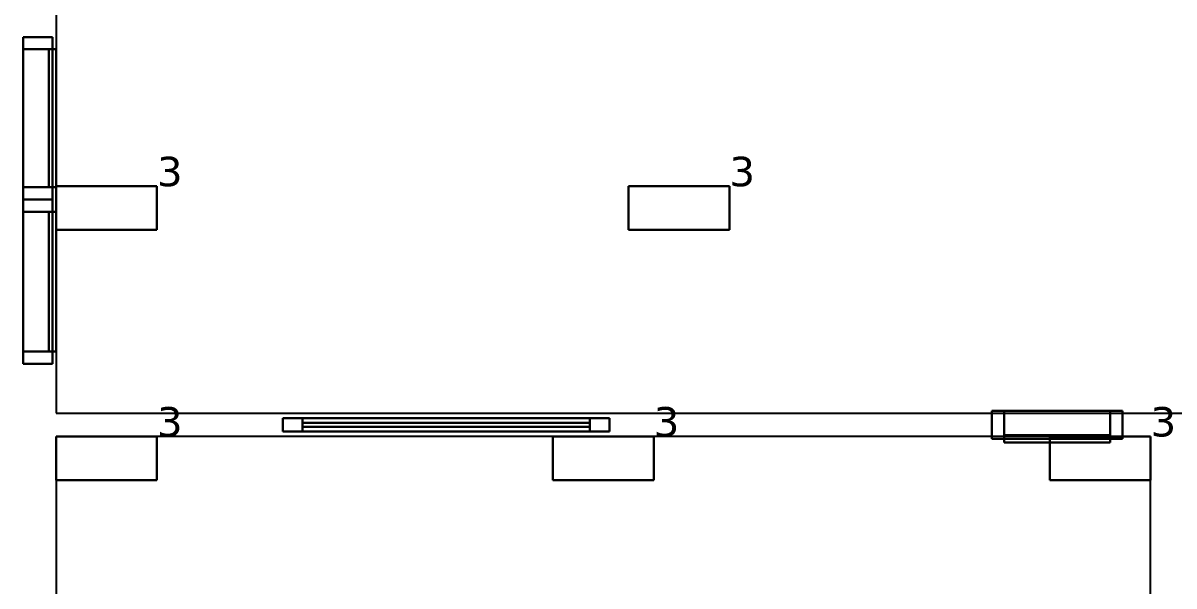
# Model space of a CAD drawing. Header units: inches. Extents: x 28 to 141, y 59 to 110.
# Drawn here: x 83.45 to 90.5, y 73.53 to 76.97 of the extents above; entities that cross this region are included whole.
import ezdxf

# ---------------------------------------------------------------- set-up
doc = ezdxf.new("R2010")
doc.units = ezdxf.units.IN
doc.header["$MEASUREMENT"] = 0
for name, color, linetype, true_color in [('DLX_BLD1_APERT', 7, 'Continuous', 0x969696), ('DLX_BLD1_CALC', 3, 'Continuous', 0x00ff00), ('DLX_BLD1_LUM', 7, 'Continuous', 0xffd400), ('DLX_BLD1_LUMKEY_IDX', 7, 'Continuous', 0x969696)]:
    doc.layers.add(name, color=color, linetype=linetype, true_color=true_color)
doc.styles.add('TableTextStyle', font='')
doc.styles.get('TableTextStyle').set_extended_font_data('VERDANA.TTF')

msp = doc.modelspace()

# ---------------------------------------------------------------- linework, layer by layer
at = {"layer": 'DLX_BLD1_APERT'}
for points in [[(83.6351, 76.8892, 0), (83.4548, 76.8892, 0)], [(83.4548, 76.8892, 0), (83.4548, 75.8953, 0)], [(83.6351, 76.8892, 0), (83.4548, 76.8892, 0)], [(83.4548, 76.8892, 0), (83.4548, 76.8892, 0)], [(83.4548, 76.8892, 0), (83.6351, 76.8892, 0)], [(83.4548, 76.8142, 0), (83.4548, 76.8892, 0)], [(83.4548, 76.8892, 0), (83.6351, 76.8892, 0)], [(83.4548, 75.8953, 0), (83.4548, 76.8892, 0)], [(83.4548, 76.8892, 0), (83.4548, 76.8892, 0)], [(83.4548, 76.8892, 0), (83.4548, 76.8142, 0)], [(83.6351, 75.8953, 0), (83.6351, 76.8892, 0)], [(83.6351, 76.8892, 0), (83.6351, 76.8892, 0)], [(83.6351, 76.8892, 0), (83.6351, 76.8142, 0)], [(83.6351, 76.8142, 0), (83.6351, 76.8892, 0)], [(83.6351, 76.8892, 0), (83.6351, 76.8892, 0)], [(83.6351, 76.8892, 0), (83.6351, 75.8953, 0)], [(83.6126, 76.8142, 0), (83.4548, 76.8142, 0)], [(83.4548, 76.8142, 0), (83.4548, 76.8142, 0)], [(83.4548, 76.8142, 0), (83.4548, 75.9703, 0)], [(83.4548, 75.9703, 0), (83.4548, 76.8142, 0)], [(83.4548, 76.8142, 0), (83.6126, 76.8142, 0)], [(83.6126, 76.8142, 0), (83.4548, 76.8142, 0)], [(83.4548, 76.8142, 0), (83.4548, 76.8142, 0)], [(83.4548, 76.8142, 0), (83.6126, 76.8142, 0)], [(83.6351, 76.8142, 0), (83.6126, 76.8142, 0)], [(83.6126, 76.8142, 0), (83.6126, 75.9703, 0)], [(83.6126, 76.8142, 0), (83.6126, 76.8142, 0)], [(83.6126, 75.9703, 0), (83.6126, 76.8142, 0)], [(83.6126, 76.8142, 0), (83.6351, 76.8142, 0)], [(83.6126, 76.8142, 0), (83.6126, 76.8142, 0)], [(83.6126, 76.8142, 0), (83.6351, 76.8142, 0)], [(83.6351, 76.8142, 0), (83.6126, 76.8142, 0)], [(83.6126, 75.9703, 0), (83.6126, 76.8142, 0)], [(83.6126, 76.8142, 0), (83.6351, 76.8142, 0)], [(83.6126, 75.9703, 0), (83.6126, 76.8142, 0)], [(83.6126, 76.8142, 0), (83.6126, 76.8142, 0)], [(83.6126, 76.8142, 0), (83.6126, 75.9703, 0)], [(83.6351, 76.8142, 0), (83.6126, 76.8142, 0)], [(83.6126, 76.8142, 0), (83.6126, 75.9703, 0)], [(83.6351, 76.8142, 0), (83.6126, 76.8142, 0)], [(83.6126, 76.8142, 0), (83.6126, 76.8142, 0)], [(83.6126, 76.8142, 0), (83.6351, 76.8142, 0)], [(83.6351, 75.9703, 0), (83.6351, 76.8142, 0)], [(83.6351, 76.8142, 0), (83.6351, 76.8142, 0)], [(83.6351, 76.8142, 0), (83.6351, 75.9703, 0)], [(83.6351, 76.8142, 0), (83.6351, 76.8142, 0)], [(83.6351, 76.8142, 0), (83.6351, 75.9703, 0)], [(83.6576, 76.8142, 0), (83.6351, 76.8142, 0)], [(83.6351, 76.8142, 0), (83.6351, 76.8142, 0)], [(83.6351, 76.8142, 0), (83.6576, 76.8142, 0)], [(83.6576, 76.8142, 0), (83.6351, 76.8142, 0)], [(83.6351, 76.8142, 0), (83.6576, 76.8142, 0)], [(83.6351, 75.9703, 0), (83.6351, 76.8142, 0)], [(83.6351, 76.8142, 0), (83.6351, 76.8142, 0)], [(83.6576, 75.9703, 0), (83.6576, 76.8142, 0)], [(83.6576, 75.9703, 0), (83.6576, 76.8142, 0)], [(83.6576, 76.8142, 0), (83.6576, 76.8142, 0)], [(83.6576, 76.8142, 0), (83.6576, 75.9703, 0)], [(83.6576, 76.8142, 0), (83.6576, 76.8142, 0)], [(83.6576, 76.8142, 0), (83.6576, 75.9703, 0)], [(83.4548, 75.9703, 0), (83.6126, 75.9703, 0)], [(83.4548, 75.8953, 0), (83.4548, 75.9703, 0)], [(83.4548, 75.9703, 0), (83.4548, 75.9703, 0)], [(83.4548, 75.9703, 0), (83.4548, 75.8953, 0)], [(83.6126, 75.9703, 0), (83.4548, 75.9703, 0)], [(83.6126, 75.9703, 0), (83.4548, 75.9703, 0)], [(83.4548, 75.9703, 0), (83.4548, 75.9703, 0)], [(83.4548, 75.9703, 0), (83.6126, 75.9703, 0)], [(83.6126, 75.9703, 0), (83.6351, 75.9703, 0)], [(83.6126, 75.9703, 0), (83.6126, 75.9703, 0)], [(83.6351, 75.9703, 0), (83.6126, 75.9703, 0)], [(83.6126, 75.9703, 0), (83.6126, 75.9703, 0)], [(83.6126, 75.9703, 0), (83.6351, 75.9703, 0)], [(83.6351, 75.9703, 0), (83.6126, 75.9703, 0)], [(83.6351, 75.9703, 0), (83.6126, 75.9703, 0)], [(83.6126, 75.9703, 0), (83.6126, 75.9703, 0)], [(83.6351, 75.9703, 0), (83.6126, 75.9703, 0)], [(83.6126, 75.9703, 0), (83.6126, 75.9703, 0)], [(83.6126, 75.9703, 0), (83.6351, 75.9703, 0)], [(83.6126, 75.9703, 0), (83.6351, 75.9703, 0)], [(83.6351, 75.9703, 0), (83.6351, 75.8953, 0)], [(83.6351, 75.9703, 0), (83.6351, 75.9703, 0)], [(83.6351, 75.8953, 0), (83.6351, 75.9703, 0)], [(83.6351, 75.9703, 0), (83.6351, 75.9703, 0)], [(83.6351, 75.9703, 0), (83.6576, 75.9703, 0)], [(83.6351, 75.9703, 0), (83.6351, 75.9703, 0)], [(83.6351, 75.9703, 0), (83.6576, 75.9703, 0)], [(83.6576, 75.9703, 0), (83.6351, 75.9703, 0)], [(83.6576, 75.9703, 0), (83.6351, 75.9703, 0)], [(83.6351, 75.9703, 0), (83.6351, 75.9703, 0)], [(83.6576, 75.9703, 0), (83.6576, 75.9703, 0)], [(83.6576, 75.9703, 0), (83.6576, 75.9703, 0)], [(83.4548, 75.8953, 0), (83.6351, 75.8953, 0)], [(83.6351, 75.8953, 0), (83.4548, 75.8953, 0)], [(83.4548, 75.8953, 0), (83.4548, 75.8953, 0)], [(83.4548, 75.8953, 0), (83.6351, 75.8953, 0)], [(83.6351, 75.8953, 0), (83.4548, 75.8953, 0)], [(83.4548, 75.8953, 0), (83.4548, 75.8953, 0)], [(83.6351, 75.8953, 0), (83.4548, 75.8953, 0)], [(83.4548, 75.8953, 0), (83.4548, 74.8892, 0)], [(83.6351, 75.8953, 0), (83.4548, 75.8953, 0)], [(83.4548, 75.8953, 0), (83.4548, 75.8953, 0)], [(83.4548, 75.8953, 0), (83.6351, 75.8953, 0)], [(83.4548, 75.8203, 0), (83.4548, 75.8953, 0)], [(83.4548, 75.8953, 0), (83.6351, 75.8953, 0)], [(83.4548, 74.8892, 0), (83.4548, 75.8953, 0)], [(83.4548, 75.8953, 0), (83.4548, 75.8953, 0)], [(83.4548, 75.8953, 0), (83.4548, 75.8203, 0)], [(83.6351, 75.8953, 0), (83.6351, 75.8953, 0)], [(83.6351, 75.8953, 0), (83.6351, 75.8953, 0)], [(83.6351, 74.8892, 0), (83.6351, 75.8953, 0)], [(83.6351, 75.8953, 0), (83.6351, 75.8953, 0)], [(83.6351, 75.8953, 0), (83.6351, 75.8203, 0)], [(83.6351, 75.8203, 0), (83.6351, 75.8953, 0)], [(83.6351, 75.8953, 0), (83.6351, 75.8953, 0)], [(83.6351, 75.8953, 0), (83.6351, 74.8892, 0)], [(83.6126, 75.8203, 0), (83.4548, 75.8203, 0)], [(83.4548, 75.8203, 0), (83.4548, 75.8203, 0)], [(83.4548, 75.8203, 0), (83.4548, 74.9642, 0)], [(83.4548, 74.9642, 0), (83.4548, 75.8203, 0)], [(83.4548, 75.8203, 0), (83.6126, 75.8203, 0)], [(83.6126, 75.8203, 0), (83.4548, 75.8203, 0)], [(83.4548, 75.8203, 0), (83.4548, 75.8203, 0)], [(83.4548, 75.8203, 0), (83.6126, 75.8203, 0)], [(83.6351, 75.8203, 0), (83.6126, 75.8203, 0)], [(83.6126, 75.8203, 0), (83.6126, 74.9642, 0)], [(83.6126, 75.8203, 0), (83.6126, 75.8203, 0)], [(83.6126, 74.9642, 0), (83.6126, 75.8203, 0)], [(83.6126, 75.8203, 0), (83.6351, 75.8203, 0)], [(83.6126, 75.8203, 0), (83.6126, 75.8203, 0)], [(83.6126, 75.8203, 0), (83.6351, 75.8203, 0)], [(83.6351, 75.8203, 0), (83.6126, 75.8203, 0)], [(83.6126, 74.9642, 0), (83.6126, 75.8203, 0)], [(83.6126, 75.8203, 0), (83.6126, 75.8203, 0)], [(83.6126, 75.8203, 0), (83.6126, 74.9642, 0)], [(83.6126, 74.9642, 0), (83.6126, 75.8203, 0)], [(83.6126, 75.8203, 0), (83.6351, 75.8203, 0)], [(83.6351, 75.8203, 0), (83.6126, 75.8203, 0)], [(83.6126, 75.8203, 0), (83.6126, 74.9642, 0)], [(83.6351, 75.8203, 0), (83.6126, 75.8203, 0)], [(83.6126, 75.8203, 0), (83.6126, 75.8203, 0)], [(83.6126, 75.8203, 0), (83.6351, 75.8203, 0)], [(83.6351, 74.9642, 0), (83.6351, 75.8203, 0)], [(83.6351, 75.8203, 0), (83.6351, 75.8203, 0)], [(83.6351, 75.8203, 0), (83.6351, 74.9642, 0)], [(83.6351, 75.8203, 0), (83.6351, 75.8203, 0)], [(83.6351, 75.8203, 0), (83.6576, 75.8203, 0)], [(83.6351, 75.8203, 0), (83.6351, 75.8203, 0)], [(83.6351, 75.8203, 0), (83.6576, 75.8203, 0)], [(83.6576, 75.8203, 0), (83.6351, 75.8203, 0)], [(83.6351, 75.8203, 0), (83.6351, 74.9642, 0)], [(83.6576, 75.8203, 0), (83.6351, 75.8203, 0)], [(83.6351, 74.9642, 0), (83.6351, 75.8203, 0)], [(83.6351, 75.8203, 0), (83.6351, 75.8203, 0)], [(83.6576, 75.8203, 0), (83.6576, 74.9642, 0)], [(83.6576, 74.9642, 0), (83.6576, 75.8203, 0)], [(83.6576, 75.8203, 0), (83.6576, 75.8203, 0)], [(83.6576, 75.8203, 0), (83.6576, 74.9642, 0)], [(83.6576, 75.8203, 0), (83.6576, 75.8203, 0)], [(83.6576, 74.9642, 0), (83.6576, 75.8203, 0)], [(83.4548, 74.9642, 0), (83.6126, 74.9642, 0)], [(83.4548, 74.8892, 0), (83.4548, 74.9642, 0)], [(83.4548, 74.9642, 0), (83.4548, 74.9642, 0)], [(83.4548, 74.9642, 0), (83.4548, 74.8892, 0)], [(83.6126, 74.9642, 0), (83.4548, 74.9642, 0)], [(83.6126, 74.9642, 0), (83.4548, 74.9642, 0)], [(83.4548, 74.9642, 0), (83.4548, 74.9642, 0)], [(83.4548, 74.9642, 0), (83.6126, 74.9642, 0)], [(83.6126, 74.9642, 0), (83.6351, 74.9642, 0)], [(83.6126, 74.9642, 0), (83.6126, 74.9642, 0)], [(83.6351, 74.9642, 0), (83.6126, 74.9642, 0)], [(83.6126, 74.9642, 0), (83.6126, 74.9642, 0)], [(83.6126, 74.9642, 0), (83.6351, 74.9642, 0)], [(83.6351, 74.9642, 0), (83.6126, 74.9642, 0)], [(83.6126, 74.9642, 0), (83.6126, 74.9642, 0)], [(83.6351, 74.9642, 0), (83.6126, 74.9642, 0)], [(83.6351, 74.9642, 0), (83.6126, 74.9642, 0)], [(83.6126, 74.9642, 0), (83.6126, 74.9642, 0)], [(83.6126, 74.9642, 0), (83.6351, 74.9642, 0)], [(83.6126, 74.9642, 0), (83.6351, 74.9642, 0)], [(83.6351, 74.9642, 0), (83.6351, 74.8892, 0)], [(83.6351, 74.9642, 0), (83.6351, 74.9642, 0)], [(83.6351, 74.8892, 0), (83.6351, 74.9642, 0)], [(83.6351, 74.9642, 0), (83.6351, 74.9642, 0)], [(83.6576, 74.9642, 0), (83.6351, 74.9642, 0)], [(83.6351, 74.9642, 0), (83.6351, 74.9642, 0)], [(83.6351, 74.9642, 0), (83.6576, 74.9642, 0)], [(83.6576, 74.9642, 0), (83.6351, 74.9642, 0)], [(83.6351, 74.9642, 0), (83.6576, 74.9642, 0)], [(83.6351, 74.9642, 0), (83.6351, 74.9642, 0)], [(83.6576, 74.9642, 0), (83.6576, 74.9642, 0)], [(83.6576, 74.9642, 0), (83.6576, 74.9642, 0)], [(83.4548, 74.8892, 0), (83.6351, 74.8892, 0)], [(83.6351, 74.8892, 0), (83.4548, 74.8892, 0)], [(83.4548, 74.8892, 0), (83.4548, 74.8892, 0)], [(83.4548, 74.8892, 0), (83.6351, 74.8892, 0)], [(83.6351, 74.8892, 0), (83.4548, 74.8892, 0)], [(83.4548, 74.8892, 0), (83.4548, 74.8892, 0)], [(83.6351, 74.8892, 0), (83.6351, 74.8892, 0)], [(83.6351, 74.8892, 0), (83.6351, 74.8892, 0)], [(87.0454, 74.5561, 0), (85.0454, 74.5561, 0)], [(85.0454, 74.5561, 0), (85.0454, 74.4761, 0)], [(85.0454, 74.5561, 0), (85.0454, 74.5561, 0)], [(85.0454, 74.5561, 0), (85.0454, 74.4761, 0)], [(85.0454, 74.4761, 0), (85.0454, 74.5561, 0)], [(85.0454, 74.5561, 0), (87.0454, 74.5561, 0)], [(85.0454, 74.4761, 0), (85.0454, 74.5561, 0)], [(87.0454, 74.5561, 0), (85.0454, 74.5561, 0)], [(85.0454, 74.5561, 0), (85.0454, 74.5561, 0)], [(85.0454, 74.5561, 0), (87.0454, 74.5561, 0)], [(86.9254, 74.5561, 0), (85.1654, 74.5561, 0)], [(85.1654, 74.5561, 0), (85.1654, 74.5561, 0)], [(85.1654, 74.5561, 0), (86.9254, 74.5561, 0)], [(85.1654, 74.5286, 0), (85.1654, 74.5561, 0)], [(85.1654, 74.5561, 0), (86.9254, 74.5561, 0)], [(85.1654, 74.5286, 0), (85.1654, 74.5561, 0)], [(85.1654, 74.5561, 0), (85.1654, 74.5561, 0)], [(85.1654, 74.5561, 0), (85.1654, 74.5286, 0)], [(86.9254, 74.5561, 0), (85.1654, 74.5561, 0)], [(85.1654, 74.5561, 0), (85.1654, 74.5286, 0)], [(86.9254, 74.5561, 0), (86.9254, 74.5561, 0)], [(86.9254, 74.5561, 0), (86.9254, 74.5286, 0)], [(86.9254, 74.5286, 0), (86.9254, 74.5561, 0)], [(86.9254, 74.5561, 0), (86.9254, 74.5561, 0)], [(86.9254, 74.5561, 0), (86.9254, 74.5286, 0)], [(86.9254, 74.5286, 0), (86.9254, 74.5561, 0)], [(87.0454, 74.4761, 0), (87.0454, 74.5561, 0)], [(87.0454, 74.5561, 0), (87.0454, 74.4761, 0)], [(87.0454, 74.5561, 0), (87.0454, 74.5561, 0)], [(87.0454, 74.5561, 0), (87.0454, 74.4761, 0)], [(87.0454, 74.4761, 0), (87.0454, 74.5561, 0)], [(87.0454, 74.5561, 0), (87.0454, 74.5561, 0)], [(90.1861, 74.6023, 0), (89.3861, 74.6023, 0)], [(89.3861, 74.6023, 0), (89.3861, 74.4299, 0)], [(89.3861, 74.4299, 0), (89.3861, 74.6023, 0)], [(89.3861, 74.6023, 0), (89.3861, 74.6023, 0)], [(89.3861, 74.6023, 0), (89.3861, 74.4299, 0)], [(89.3861, 74.4299, 0), (89.3861, 74.6023, 0)], [(89.3861, 74.6023, 0), (89.4611, 74.6023, 0)], [(89.4611, 74.6023, 0), (89.3861, 74.6023, 0)], [(89.3861, 74.6023, 0), (89.3861, 74.6023, 0)], [(89.3861, 74.6023, 0), (90.1861, 74.6023, 0)], [(89.4611, 74.6023, 0), (89.4611, 74.4524, 0)], [(89.4611, 74.6023, 0), (89.4611, 74.6023, 0)], [(90.1111, 74.6023, 0), (89.4611, 74.6023, 0)], [(89.4611, 74.4524, 0), (89.4611, 74.6023, 0)], [(89.4611, 74.6023, 0), (90.1111, 74.6023, 0)], [(89.4611, 74.4524, 0), (89.4611, 74.6023, 0)], [(89.4611, 74.6023, 0), (89.4611, 74.6023, 0)], [(89.4611, 74.6023, 0), (89.4611, 74.4524, 0)], [(90.1111, 74.4524, 0), (90.1111, 74.6023, 0)], [(90.1111, 74.6023, 0), (90.1861, 74.6023, 0)], [(90.1861, 74.6023, 0), (90.1111, 74.6023, 0)], [(90.1111, 74.6023, 0), (90.1111, 74.6023, 0)], [(90.1111, 74.6023, 0), (90.1111, 74.4524, 0)], [(90.1111, 74.4524, 0), (90.1111, 74.6023, 0)], [(90.1111, 74.6023, 0), (90.1111, 74.6023, 0)], [(90.1111, 74.6023, 0), (90.1111, 74.4524, 0)], [(90.1861, 74.4299, 0), (90.1861, 74.6023, 0)], [(90.1861, 74.4299, 0), (90.1861, 74.6023, 0)], [(90.1861, 74.6023, 0), (90.1861, 74.6023, 0)], [(90.1861, 74.6023, 0), (90.1861, 74.4299, 0)], [(90.1861, 74.6023, 0), (90.1861, 74.4299, 0)], [(90.1861, 74.6023, 0), (90.1861, 74.6023, 0)], [(86.9254, 74.5286, 0), (85.1654, 74.5286, 0)], [(85.1654, 74.5286, 0), (85.1654, 74.5286, 0)], [(85.1654, 74.5286, 0), (86.9254, 74.5286, 0)], [(85.1654, 74.5036, 0), (85.1654, 74.5286, 0)], [(85.1654, 74.5286, 0), (86.9254, 74.5286, 0)], [(85.1654, 74.5036, 0), (85.1654, 74.5286, 0)], [(85.1654, 74.5286, 0), (85.1654, 74.5286, 0)], [(85.1654, 74.5286, 0), (85.1654, 74.5036, 0)], [(86.9254, 74.5286, 0), (85.1654, 74.5286, 0)], [(85.1654, 74.5286, 0), (85.1654, 74.5036, 0)], [(86.9254, 74.5286, 0), (85.1654, 74.5286, 0)], [(85.1654, 74.5286, 0), (85.1654, 74.5286, 0)], [(85.1654, 74.5286, 0), (86.9254, 74.5286, 0)], [(86.9254, 74.5286, 0), (85.1654, 74.5286, 0)], [(85.1654, 74.5286, 0), (85.1654, 74.5036, 0)], [(85.1654, 74.5286, 0), (86.9254, 74.5286, 0)], [(85.1654, 74.5036, 0), (85.1654, 74.5286, 0)], [(85.1654, 74.5286, 0), (85.1654, 74.5286, 0)], [(85.1654, 74.5286, 0), (85.1654, 74.5036, 0)], [(85.1654, 74.5036, 0), (85.1654, 74.5286, 0)], [(85.1654, 74.5036, 0), (86.9254, 74.5036, 0)], [(85.1654, 74.4761, 0), (85.1654, 74.5036, 0)], [(86.9254, 74.5036, 0), (85.1654, 74.5036, 0)], [(85.1654, 74.5036, 0), (85.1654, 74.5036, 0)], [(85.1654, 74.5036, 0), (85.1654, 74.4761, 0)], [(85.1654, 74.4761, 0), (85.1654, 74.5036, 0)], [(85.1654, 74.5036, 0), (85.1654, 74.5036, 0)], [(86.9254, 74.5036, 0), (85.1654, 74.5036, 0)], [(85.1654, 74.5036, 0), (85.1654, 74.4761, 0)], [(85.1654, 74.5036, 0), (86.9254, 74.5036, 0)], [(85.1654, 74.5036, 0), (86.9254, 74.5036, 0)], [(86.9254, 74.5036, 0), (85.1654, 74.5036, 0)], [(85.1654, 74.5036, 0), (85.1654, 74.5036, 0)], [(85.1654, 74.5036, 0), (86.9254, 74.5036, 0)], [(86.9254, 74.5036, 0), (85.1654, 74.5036, 0)], [(85.1654, 74.5036, 0), (85.1654, 74.5036, 0)], [(86.9254, 74.5286, 0), (86.9254, 74.5286, 0)], [(86.9254, 74.5286, 0), (86.9254, 74.5036, 0)], [(86.9254, 74.5036, 0), (86.9254, 74.5286, 0)], [(86.9254, 74.5036, 0), (86.9254, 74.5286, 0)], [(86.9254, 74.5286, 0), (86.9254, 74.5286, 0)], [(86.9254, 74.5286, 0), (86.9254, 74.5036, 0)], [(86.9254, 74.5286, 0), (86.9254, 74.5286, 0)], [(86.9254, 74.5036, 0), (86.9254, 74.5286, 0)], [(86.9254, 74.5286, 0), (86.9254, 74.5036, 0)], [(86.9254, 74.5286, 0), (86.9254, 74.5286, 0)], [(86.9254, 74.5286, 0), (86.9254, 74.5036, 0)], [(86.9254, 74.5036, 0), (86.9254, 74.5286, 0)], [(86.9254, 74.5036, 0), (86.9254, 74.4761, 0)], [(86.9254, 74.4761, 0), (86.9254, 74.5036, 0)], [(86.9254, 74.5036, 0), (86.9254, 74.5036, 0)], [(86.9254, 74.5036, 0), (86.9254, 74.4761, 0)], [(86.9254, 74.4761, 0), (86.9254, 74.5036, 0)], [(86.9254, 74.5036, 0), (86.9254, 74.5036, 0)], [(86.9254, 74.5036, 0), (86.9254, 74.5036, 0)], [(86.9254, 74.5036, 0), (86.9254, 74.5036, 0)], [(85.0454, 74.4761, 0), (87.0454, 74.4761, 0)], [(85.0454, 74.4761, 0), (85.0454, 74.4761, 0)], [(87.0454, 74.4761, 0), (85.0454, 74.4761, 0)], [(87.0454, 74.4761, 0), (85.0454, 74.4761, 0)], [(85.0454, 74.4761, 0), (85.0454, 74.4761, 0)], [(85.0454, 74.4761, 0), (87.0454, 74.4761, 0)], [(86.9254, 74.4761, 0), (85.1654, 74.4761, 0)], [(85.1654, 74.4761, 0), (85.1654, 74.4761, 0)], [(85.1654, 74.4761, 0), (86.9254, 74.4761, 0)], [(86.9254, 74.4761, 0), (85.1654, 74.4761, 0)], [(85.1654, 74.4761, 0), (85.1654, 74.4761, 0)], [(85.1654, 74.4761, 0), (86.9254, 74.4761, 0)], [(86.9254, 74.4761, 0), (86.9254, 74.4761, 0)], [(86.9254, 74.4761, 0), (86.9254, 74.4761, 0)], [(87.0454, 74.4761, 0), (87.0454, 74.4761, 0)], [(87.0454, 74.4761, 0), (87.0454, 74.4761, 0)], [(89.3861, 74.4299, 0), (90.1861, 74.4299, 0)], [(89.3861, 74.4299, 0), (89.3861, 74.4299, 0)], [(89.4611, 74.4299, 0), (89.3861, 74.4299, 0)], [(90.1861, 74.4299, 0), (89.3861, 74.4299, 0)], [(89.3861, 74.4299, 0), (89.3861, 74.4299, 0)], [(89.3861, 74.4299, 0), (89.4611, 74.4299, 0)], [(89.4611, 74.4524, 0), (89.4611, 74.4299, 0)], [(90.1111, 74.4524, 0), (89.4611, 74.4524, 0)], [(89.4611, 74.4524, 0), (89.4611, 74.4524, 0)], [(89.4611, 74.4524, 0), (90.1111, 74.4524, 0)], [(89.4611, 74.4299, 0), (89.4611, 74.4524, 0)], [(89.4611, 74.4524, 0), (89.4611, 74.4524, 0)], [(89.4611, 74.4524, 0), (89.4611, 74.4299, 0)], [(89.4611, 74.4299, 0), (89.4611, 74.4524, 0)], [(89.4611, 74.4524, 0), (90.1111, 74.4524, 0)], [(90.1111, 74.4524, 0), (89.4611, 74.4524, 0)], [(89.4611, 74.4524, 0), (89.4611, 74.4524, 0)], [(89.4611, 74.4299, 0), (89.4611, 74.4524, 0)], [(89.4611, 74.4524, 0), (90.1111, 74.4524, 0)], [(89.4611, 74.4299, 0), (89.4611, 74.4524, 0)], [(89.4611, 74.4524, 0), (89.4611, 74.4524, 0)], [(89.4611, 74.4524, 0), (89.4611, 74.4299, 0)], [(90.1111, 74.4524, 0), (89.4611, 74.4524, 0)], [(89.4611, 74.4524, 0), (89.4611, 74.4299, 0)], [(89.4611, 74.4299, 0), (89.4611, 74.4299, 0)], [(89.4611, 74.4299, 0), (90.1111, 74.4299, 0)], [(90.1111, 74.4299, 0), (89.4611, 74.4299, 0)], [(89.4611, 74.4299, 0), (89.4611, 74.4299, 0)], [(89.4611, 74.4074, 0), (89.4611, 74.4299, 0)], [(89.4611, 74.4299, 0), (89.4611, 74.4299, 0)], [(89.4611, 74.4299, 0), (89.4611, 74.4074, 0)], [(89.4611, 74.4074, 0), (89.4611, 74.4299, 0)], [(90.1111, 74.4299, 0), (89.4611, 74.4299, 0)], [(89.4611, 74.4299, 0), (89.4611, 74.4074, 0)], [(89.4611, 74.4299, 0), (89.4611, 74.4299, 0)], [(89.4611, 74.4299, 0), (90.1111, 74.4299, 0)], [(90.1111, 74.4299, 0), (90.1111, 74.4524, 0)], [(90.1111, 74.4524, 0), (90.1111, 74.4524, 0)], [(90.1111, 74.4524, 0), (90.1111, 74.4299, 0)], [(90.1111, 74.4524, 0), (90.1111, 74.4524, 0)], [(90.1111, 74.4524, 0), (90.1111, 74.4299, 0)], [(90.1111, 74.4299, 0), (90.1111, 74.4524, 0)], [(90.1111, 74.4524, 0), (90.1111, 74.4524, 0)], [(90.1111, 74.4524, 0), (90.1111, 74.4299, 0)], [(90.1111, 74.4299, 0), (90.1111, 74.4524, 0)], [(90.1111, 74.4299, 0), (90.1111, 74.4524, 0)], [(90.1111, 74.4524, 0), (90.1111, 74.4524, 0)], [(90.1111, 74.4524, 0), (90.1111, 74.4299, 0)], [(90.1861, 74.4299, 0), (90.1111, 74.4299, 0)], [(90.1111, 74.4299, 0), (90.1111, 74.4299, 0)], [(90.1111, 74.4299, 0), (90.1861, 74.4299, 0)], [(90.1111, 74.4299, 0), (90.1111, 74.4299, 0)], [(90.1111, 74.4299, 0), (90.1111, 74.4074, 0)], [(90.1111, 74.4299, 0), (90.1111, 74.4299, 0)], [(90.1111, 74.4299, 0), (90.1111, 74.4074, 0)], [(90.1111, 74.4074, 0), (90.1111, 74.4299, 0)], [(90.1111, 74.4074, 0), (90.1111, 74.4299, 0)], [(90.1111, 74.4299, 0), (90.1111, 74.4299, 0)], [(90.1861, 74.4299, 0), (90.1861, 74.4299, 0)], [(90.1861, 74.4299, 0), (90.1861, 74.4299, 0)], [(90.1111, 74.4074, 0), (89.4611, 74.4074, 0)], [(89.4611, 74.4074, 0), (90.1111, 74.4074, 0)], [(90.1111, 74.4074, 0), (89.4611, 74.4074, 0)], [(89.4611, 74.4074, 0), (89.4611, 74.4074, 0)], [(89.4611, 74.4074, 0), (89.4611, 74.4074, 0)], [(89.4611, 74.4074, 0), (90.1111, 74.4074, 0)], [(90.1111, 74.4074, 0), (90.1111, 74.4074, 0)], [(90.1111, 74.4074, 0), (90.1111, 74.4074, 0)]]:
    msp.add_polyline3d(points, dxfattribs=at)
at = {"layer": 'DLX_BLD1_CALC'}
for points in [[(83.6576, 77.0983, 0), (83.6576, 74.5873, 0)], [(83.6576, 74.5873, 0), (89.3861, 74.5873, 0)], [(89.4611, 74.6023, 0), (89.3861, 74.6023, 0)], [(89.3861, 74.6023, 0), (89.3861, 74.5873, 0)], [(89.3861, 74.5873, 0), (89.3861, 74.6023, 0)], [(89.3861, 74.6023, 0), (89.4611, 74.6023, 0)], [(89.3861, 74.5873, 0), (89.4611, 74.5873, 0)], [(89.4611, 74.5873, 0), (89.4611, 74.6023, 0)], [(89.4611, 74.6023, 0), (89.4611, 74.5873, 0)], [(89.4611, 74.5873, 0), (90.1111, 74.5873, 0)], [(90.1111, 74.6023, 0), (90.1111, 74.5873, 0)], [(90.1861, 74.6023, 0), (90.1111, 74.6023, 0)], [(90.1111, 74.5873, 0), (90.1111, 74.6023, 0)], [(90.1111, 74.6023, 0), (90.1861, 74.6023, 0)], [(90.1111, 74.5873, 0), (90.1861, 74.5873, 0)], [(90.1861, 74.5873, 0), (90.1861, 74.6023, 0)], [(90.1861, 74.6023, 0), (90.1861, 74.5873, 0)], [(90.1861, 74.5873, 0), (95.5361, 74.5873, 0)], [(89.3861, 74.4449, 0), (83.6576, 74.4449, 0)], [(83.6576, 74.4449, 0), (83.6576, 69.4449, 0)], [(90.1861, 74.4449, 0), (89.3861, 74.4449, 0)], [(89.3861, 74.4449, 0), (89.3861, 74.4299, 0)], [(89.3861, 74.4299, 0), (89.3861, 74.4449, 0)], [(89.3861, 74.4299, 0), (89.4611, 74.4299, 0)], [(89.4611, 74.4299, 0), (89.3861, 74.4299, 0)], [(89.4611, 74.4299, 0), (89.4611, 74.4074, 0)], [(89.4611, 74.4074, 0), (89.4611, 74.4299, 0)], [(90.1111, 74.4074, 0), (90.1111, 74.4299, 0)], [(90.1111, 74.4299, 0), (90.1861, 74.4299, 0)], [(90.1111, 74.4299, 0), (90.1111, 74.4074, 0)], [(90.1861, 74.4299, 0), (90.1111, 74.4299, 0)], [(90.1861, 74.4299, 0), (90.1861, 74.4449, 0)], [(90.3576, 74.4449, 0), (90.1861, 74.4449, 0)], [(90.1861, 74.4449, 0), (90.1861, 74.4299, 0)], [(90.3576, 69.4449, 0), (90.3576, 74.4449, 0)], [(89.4611, 74.4074, 0), (90.1111, 74.4074, 0)], [(90.1111, 74.4074, 0), (89.4611, 74.4074, 0)]]:
    msp.add_polyline3d(points, dxfattribs=at)
at = {"layer": 'DLX_BLD1_LUM'}
for points in [[(83.6576, 75.7093, 0), (83.6576, 75.9763, 0)], [(83.6576, 75.9763, 0), (83.6576, 75.9763, 0)], [(83.6576, 75.9763, 0), (83.6576, 75.7093, 0)], [(83.6576, 75.9763, 0), (84.2746, 75.9763, 0)], [(84.2746, 75.9763, 0), (83.6576, 75.9763, 0)], [(83.6576, 75.9763, 0), (83.6576, 75.9763, 0)], [(83.6576, 75.9763, 0), (83.6576, 75.7093, 0)], [(84.2746, 75.9763, 0), (83.6576, 75.9763, 0)], [(83.6576, 75.7093, 0), (83.6576, 75.9763, 0)], [(83.6576, 75.9763, 0), (84.2746, 75.9763, 0)], [(84.2746, 75.9763, 0), (84.2746, 75.7093, 0)], [(84.2746, 75.7093, 0), (84.2746, 75.9763, 0)], [(84.2746, 75.9763, 0), (84.2746, 75.9763, 0)], [(84.2746, 75.9763, 0), (84.2746, 75.9763, 0)], [(84.2746, 75.7093, 0), (84.2746, 75.9763, 0)], [(84.2746, 75.9763, 0), (84.2746, 75.7093, 0)], [(87.1623, 75.7093, 0), (87.1623, 75.9763, 0)], [(87.1623, 75.9763, 0), (87.1623, 75.9763, 0)], [(87.1623, 75.9763, 0), (87.1623, 75.7093, 0)], [(87.1623, 75.9763, 0), (87.7793, 75.9763, 0)], [(87.7793, 75.9763, 0), (87.1623, 75.9763, 0)], [(87.1623, 75.9763, 0), (87.1623, 75.9763, 0)], [(87.1623, 75.9763, 0), (87.1623, 75.7093, 0)], [(87.7793, 75.9763, 0), (87.1623, 75.9763, 0)], [(87.1623, 75.7093, 0), (87.1623, 75.9763, 0)], [(87.1623, 75.9763, 0), (87.7793, 75.9763, 0)], [(87.7793, 75.9763, 0), (87.7793, 75.7093, 0)], [(87.7793, 75.7093, 0), (87.7793, 75.9763, 0)], [(87.7793, 75.9763, 0), (87.7793, 75.9763, 0)], [(87.7793, 75.9763, 0), (87.7793, 75.9763, 0)], [(87.7793, 75.7093, 0), (87.7793, 75.9763, 0)], [(87.7793, 75.9763, 0), (87.7793, 75.7093, 0)], [(84.2746, 75.7093, 0), (83.6576, 75.7093, 0)], [(83.6576, 75.7093, 0), (83.6576, 75.7093, 0)], [(83.6576, 75.7093, 0), (84.2746, 75.7093, 0)], [(83.6576, 75.7093, 0), (83.6576, 75.7093, 0)], [(83.6576, 75.7093, 0), (84.2746, 75.7093, 0)], [(84.2746, 75.7093, 0), (83.6576, 75.7093, 0)], [(84.2746, 75.7093, 0), (84.2746, 75.7093, 0)], [(84.2746, 75.7093, 0), (84.2746, 75.7093, 0)], [(87.7793, 75.7093, 0), (87.1623, 75.7093, 0)], [(87.1623, 75.7093, 0), (87.1623, 75.7093, 0)], [(87.1623, 75.7093, 0), (87.7793, 75.7093, 0)], [(87.1623, 75.7093, 0), (87.1623, 75.7093, 0)], [(87.1623, 75.7093, 0), (87.7793, 75.7093, 0)], [(87.7793, 75.7093, 0), (87.1623, 75.7093, 0)], [(87.7793, 75.7093, 0), (87.7793, 75.7093, 0)], [(87.7793, 75.7093, 0), (87.7793, 75.7093, 0)], [(83.6576, 74.1779, 0), (83.6576, 74.4449, 0)], [(83.6576, 74.4449, 0), (83.6576, 74.4449, 0)], [(83.6576, 74.4449, 0), (83.6576, 74.1779, 0)], [(83.6576, 74.4449, 0), (84.2746, 74.4449, 0)], [(84.2746, 74.4449, 0), (83.6576, 74.4449, 0)], [(83.6576, 74.4449, 0), (83.6576, 74.4449, 0)], [(83.6576, 74.4449, 0), (83.6576, 74.1779, 0)], [(84.2746, 74.4449, 0), (83.6576, 74.4449, 0)], [(83.6576, 74.1779, 0), (83.6576, 74.4449, 0)], [(83.6576, 74.4449, 0), (84.2746, 74.4449, 0)], [(84.2746, 74.4449, 0), (84.2746, 74.1779, 0)], [(84.2746, 74.1779, 0), (84.2746, 74.4449, 0)], [(84.2746, 74.4449, 0), (84.2746, 74.4449, 0)], [(84.2746, 74.4449, 0), (84.2746, 74.4449, 0)], [(84.2746, 74.1779, 0), (84.2746, 74.4449, 0)], [(84.2746, 74.4449, 0), (84.2746, 74.1779, 0)], [(86.6991, 74.1779, 0), (86.6991, 74.4449, 0)], [(86.6991, 74.4449, 0), (86.6991, 74.4449, 0)], [(86.6991, 74.4449, 0), (86.6991, 74.1779, 0)], [(86.6991, 74.4449, 0), (87.3161, 74.4449, 0)], [(87.3161, 74.4449, 0), (86.6991, 74.4449, 0)], [(86.6991, 74.4449, 0), (86.6991, 74.4449, 0)], [(86.6991, 74.4449, 0), (86.6991, 74.1779, 0)], [(87.3161, 74.4449, 0), (86.6991, 74.4449, 0)], [(86.6991, 74.1779, 0), (86.6991, 74.4449, 0)], [(86.6991, 74.4449, 0), (87.3161, 74.4449, 0)], [(87.3161, 74.4449, 0), (87.3161, 74.1779, 0)], [(87.3161, 74.1779, 0), (87.3161, 74.4449, 0)], [(87.3161, 74.4449, 0), (87.3161, 74.4449, 0)], [(87.3161, 74.4449, 0), (87.3161, 74.4449, 0)], [(87.3161, 74.1779, 0), (87.3161, 74.4449, 0)], [(87.3161, 74.4449, 0), (87.3161, 74.1779, 0)], [(89.7406, 74.1779, 0), (89.7406, 74.4449, 0)], [(89.7406, 74.4449, 0), (89.7406, 74.4449, 0)], [(89.7406, 74.4449, 0), (89.7406, 74.1779, 0)], [(89.7406, 74.4449, 0), (90.3576, 74.4449, 0)], [(90.3576, 74.4449, 0), (89.7406, 74.4449, 0)], [(89.7406, 74.4449, 0), (89.7406, 74.4449, 0)], [(89.7406, 74.4449, 0), (89.7406, 74.1779, 0)], [(90.3576, 74.4449, 0), (89.7406, 74.4449, 0)], [(89.7406, 74.1779, 0), (89.7406, 74.4449, 0)], [(89.7406, 74.4449, 0), (90.3576, 74.4449, 0)], [(90.3576, 74.4449, 0), (90.3576, 74.1779, 0)], [(90.3576, 74.1779, 0), (90.3576, 74.4449, 0)], [(90.3576, 74.4449, 0), (90.3576, 74.4449, 0)], [(90.3576, 74.4449, 0), (90.3576, 74.4449, 0)], [(90.3576, 74.1779, 0), (90.3576, 74.4449, 0)], [(90.3576, 74.4449, 0), (90.3576, 74.1779, 0)], [(84.2746, 74.1779, 0), (83.6576, 74.1779, 0)], [(83.6576, 74.1779, 0), (83.6576, 74.1779, 0)], [(83.6576, 74.1779, 0), (84.2746, 74.1779, 0)], [(83.6576, 74.1779, 0), (83.6576, 74.1779, 0)], [(83.6576, 74.1779, 0), (84.2746, 74.1779, 0)], [(84.2746, 74.1779, 0), (83.6576, 74.1779, 0)], [(84.2746, 74.1779, 0), (84.2746, 74.1779, 0)], [(84.2746, 74.1779, 0), (84.2746, 74.1779, 0)], [(87.3161, 74.1779, 0), (86.6991, 74.1779, 0)], [(86.6991, 74.1779, 0), (86.6991, 74.1779, 0)], [(86.6991, 74.1779, 0), (87.3161, 74.1779, 0)], [(86.6991, 74.1779, 0), (86.6991, 74.1779, 0)], [(86.6991, 74.1779, 0), (87.3161, 74.1779, 0)], [(87.3161, 74.1779, 0), (86.6991, 74.1779, 0)], [(87.3161, 74.1779, 0), (87.3161, 74.1779, 0)], [(87.3161, 74.1779, 0), (87.3161, 74.1779, 0)], [(90.3576, 74.1779, 0), (89.7406, 74.1779, 0)], [(89.7406, 74.1779, 0), (89.7406, 74.1779, 0)], [(89.7406, 74.1779, 0), (90.3576, 74.1779, 0)], [(89.7406, 74.1779, 0), (89.7406, 74.1779, 0)], [(89.7406, 74.1779, 0), (90.3576, 74.1779, 0)], [(90.3576, 74.1779, 0), (89.7406, 74.1779, 0)], [(90.3576, 74.1779, 0), (90.3576, 74.1779, 0)], [(90.3576, 74.1779, 0), (90.3576, 74.1779, 0)]]:
    msp.add_polyline3d(points, dxfattribs=at)

# ---------------------------------------------------------------- texts
at = {"layer": 'DLX_BLD1_LUMKEY_IDX', "style": 'TableTextStyle'}
for p in [(84.2746, 75.9763), (87.7793, 75.9763), (84.2746, 74.4449), (87.3161, 74.4449), (90.3576, 74.4449)]:
    msp.add_text('3', height=0.18, dxfattribs=at).set_placement(p)

doc.saveas('drawing.dxf')
